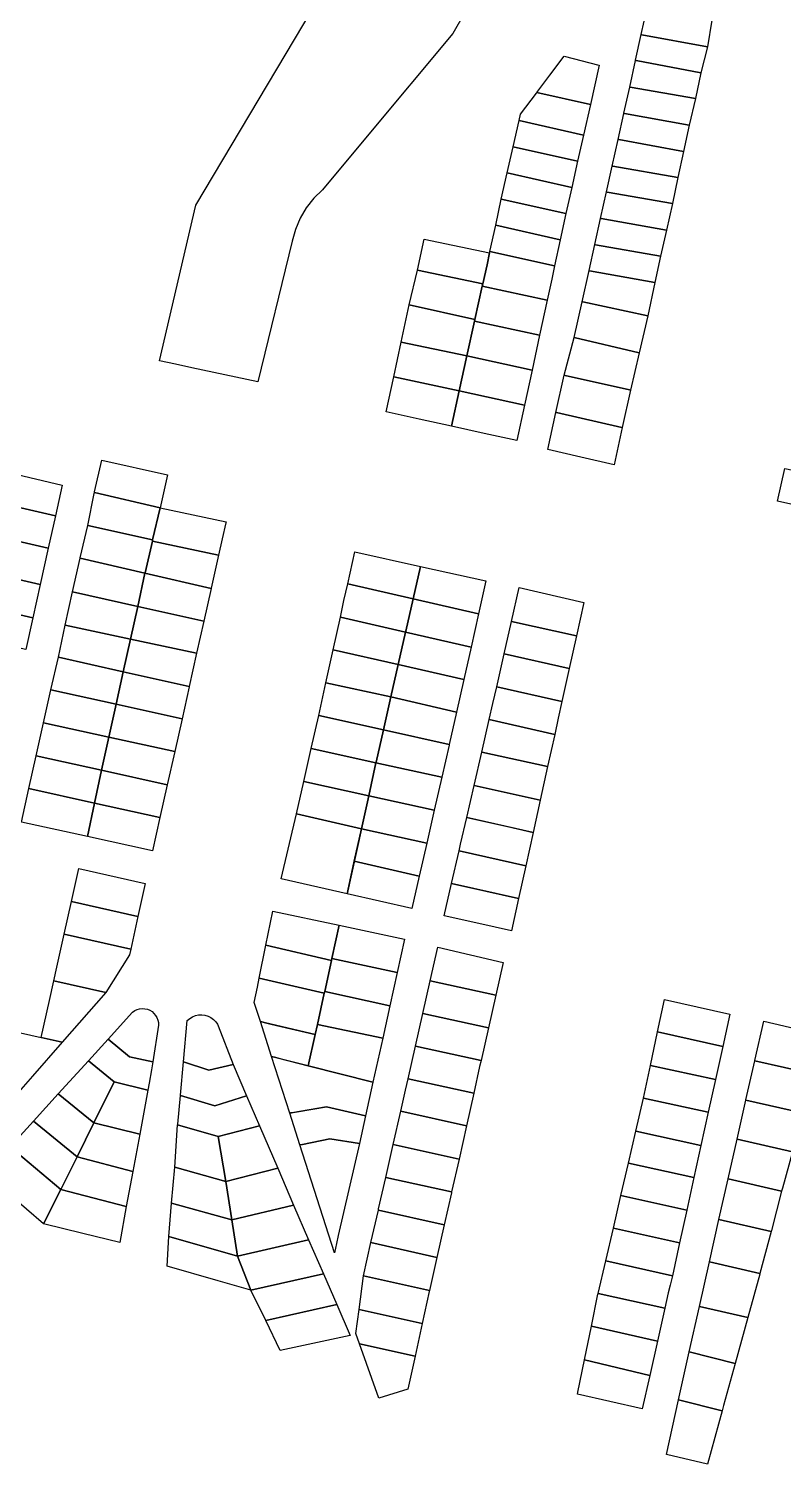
# Model space of a CAD drawing. Header units: millimetres. Extents: x 522658 to 553925, y 7796479 to 7820139.
# Drawn here: x 541601 to 541939, y 7801147 to 7801789 of the extents above; entities that cross this region are included whole.
import ezdxf

# ---------------------------------------------------------------- set-up
doc = ezdxf.new("R2010")
doc.units = ezdxf.units.MM
doc.layers.add('ZONA RESIDENCIAL 2 (ZR_2)', color=2, linetype='Continuous')

msp = doc.modelspace()

# ---------------------------------------------------------------- linework, layer by layer
at = {"layer": 'ZONA RESIDENCIAL 2 (ZR_2)'}
for points in [[(541659.38, 7801640.7), (541675.72, 7801710.24), (541776.14, 7801878.99), (541814.43, 7801855.62), (541815.32, 7801851.39), (541816.7, 7801847.3), (541818.55, 7801843.39), (541820.84, 7801839.73), (541790.68, 7801787.08), (541752.45, 7801741.17), (541732.34, 7801717.23), (541728.48, 7801713.41), (541725.15, 7801709.12), (541722.41, 7801704.44), (541720.29, 7801699.44), (541718.84, 7801694.21), (541703.44, 7801631.27), (541688.74, 7801634.42), (541673.96, 7801637.58), (541666.6, 7801639.16), (541659.38, 7801640.7)], [(541906.69, 7801793.08), (541904.68, 7801781.19), (541875.39, 7801786.61), (541875.08, 7801786.67), (541877.68, 7801798.65), (541878.04, 7801798.57), (541901.26, 7801794.13), (541906.69, 7801793.08)], [(541904.68, 7801781.19), (541901.82, 7801769.6), (541872.84, 7801775.09), (541872.57, 7801775.14), (541875.08, 7801786.67), (541875.39, 7801786.61), (541904.68, 7801781.19)], [(541852.35, 7801755.37), (541828.35, 7801760.78), (541834.19, 7801768.51), (541840.6, 7801776.98), (541856.17, 7801772.96), (541856.31, 7801772.93), (541852.35, 7801755.37)], [(541901.82, 7801769.6), (541899.44, 7801758.09), (541870.18, 7801763.09), (541869.92, 7801763.13), (541872.55, 7801775.05), (541872.57, 7801775.14), (541872.84, 7801775.09), (541901.82, 7801769.6)], [(541852.35, 7801755.37), (541849.27, 7801741.71), (541820.37, 7801748.18), (541821.03, 7801751.11), (541828.14, 7801760.51), (541828.35, 7801760.78), (541852.35, 7801755.37)], [(541899.44, 7801758.09), (541896.58, 7801746.19), (541867.57, 7801751.34), (541867.33, 7801751.38), (541867.34, 7801751.44), (541869.92, 7801763.13), (541870.18, 7801763.09), (541899.44, 7801758.09)], [(541817.73, 7801736.47), (541820.37, 7801748.18), (541849.27, 7801741.71), (541846.63, 7801730), (541817.73, 7801736.47)], [(541896.58, 7801746.19), (541894.05, 7801734.38), (541864.99, 7801739.69), (541864.75, 7801739.73), (541867.33, 7801751.38), (541867.57, 7801751.34), (541896.58, 7801746.19)], [(541815.09, 7801724.76), (541817.73, 7801736.47), (541846.63, 7801730), (541843.99, 7801718.29), (541815.09, 7801724.76)], [(541894.05, 7801734.38), (541891.54, 7801722.66), (541862.33, 7801727.72), (541862.1, 7801727.76), (541864.75, 7801739.73), (541864.99, 7801739.69), (541894.05, 7801734.38)], [(541891.54, 7801722.66), (541889.04, 7801711.02), (541859.77, 7801716.19), (541859.55, 7801716.23), (541862.1, 7801727.76), (541862.33, 7801727.72), (541891.54, 7801722.66)], [(541812.44, 7801712.99), (541815.09, 7801724.76), (541843.99, 7801718.29), (541841.35, 7801706.58), (541812.44, 7801712.99)], [(541889.04, 7801711.02), (541886.34, 7801699.17), (541857.14, 7801704.31), (541856.92, 7801704.35), (541859.55, 7801716.23), (541859.77, 7801716.19), (541889.04, 7801711.02)], [(541809.95, 7801701.43), (541812.44, 7801712.99), (541841.35, 7801706.58), (541838.82, 7801694.85), (541809.95, 7801701.43)], [(541886.34, 7801699.17), (541883.66, 7801687.42), (541854.55, 7801692.62), (541854.33, 7801692.66), (541856.92, 7801704.35), (541857.14, 7801704.31), (541886.34, 7801699.17)], [(541836.29, 7801683.12), (541807.35, 7801689.62), (541809.95, 7801701.43), (541838.82, 7801694.85), (541836.29, 7801683.12)], [(541774.97, 7801681.24), (541777.99, 7801695.17), (541807.21, 7801688.97), (541806.05, 7801683.68), (541804.16, 7801675.05), (541774.97, 7801681.24)], [(541835.02, 7801677.26), (541832.96, 7801667.73), (541803.95, 7801674.09), (541804.16, 7801675.05), (541806.05, 7801683.68), (541807.21, 7801688.97), (541807.35, 7801689.62), (541836.29, 7801683.12), (541835.02, 7801677.26)], [(541883.66, 7801687.42), (541881.17, 7801675.67), (541851.96, 7801680.96), (541851.74, 7801681), (541854.33, 7801692.66), (541854.55, 7801692.62), (541883.66, 7801687.42)], [(541800.67, 7801659.18), (541771.25, 7801665.67), (541774.97, 7801681.24), (541804.16, 7801675.05), (541803.95, 7801674.09), (541800.67, 7801659.18)], [(541881.17, 7801675.67), (541878, 7801660.76), (541848.87, 7801667.02), (541848.65, 7801667.07), (541851.74, 7801681), (541851.96, 7801680.96), (541881.17, 7801675.67)], [(541832.96, 7801667.73), (541829.59, 7801652.09), (541800.51, 7801658.46), (541800.67, 7801659.18), (541803.95, 7801674.09), (541832.96, 7801667.73)], [(541800.67, 7801659.18), (541800.51, 7801658.46), (541797.08, 7801642.83), (541767.66, 7801649.07), (541771.25, 7801665.67), (541800.67, 7801659.18)], [(541878, 7801660.76), (541874.15, 7801644.27), (541845.12, 7801651.13), (541848.65, 7801667.07), (541848.87, 7801667.02), (541878, 7801660.76)], [(541829.59, 7801652.09), (541826.21, 7801636.45), (541797.08, 7801642.83), (541800.51, 7801658.46), (541829.59, 7801652.09)], [(541874.15, 7801644.27), (541870.24, 7801627.57), (541869.79, 7801627.68), (541841.11, 7801634.14), (541840.57, 7801634.26), (541845.12, 7801651.13), (541874.15, 7801644.27)], [(541793.65, 7801627.21), (541764.27, 7801633.43), (541767.66, 7801649.07), (541797.08, 7801642.83), (541793.65, 7801627.21)], [(541826.21, 7801636.45), (541822.84, 7801620.82), (541793.65, 7801627.21), (541797.08, 7801642.83), (541826.21, 7801636.45)], [(541790.19, 7801611.41), (541775.71, 7801614.53), (541760.88, 7801617.77), (541764.27, 7801633.43), (541793.65, 7801627.21), (541790.19, 7801611.41)], [(541870.24, 7801627.57), (541866.6, 7801610.75), (541866.37, 7801610.8), (541837.19, 7801617.53), (541836.92, 7801617.59), (541840.57, 7801634.26), (541841.11, 7801634.14), (541869.79, 7801627.68), (541870.24, 7801627.57)], [(541822.84, 7801620.82), (541819.41, 7801604.93), (541804.84, 7801608.16), (541790.19, 7801611.41), (541793.65, 7801627.21), (541822.84, 7801620.82)], [(541866.6, 7801610.75), (541863, 7801594.13), (541848.04, 7801597.55), (541833.26, 7801600.92), (541836.92, 7801617.59), (541837.19, 7801617.53), (541866.37, 7801610.8), (541866.6, 7801610.75)], [(541659.69, 7801574.9), (541630.32, 7801581.77), (541630.36, 7801581.95), (541633.61, 7801596.12), (541663.09, 7801589.62), (541659.69, 7801574.9)], [(541583.62, 7801578.05), (541586.71, 7801591.8), (541615.88, 7801584.98), (541612.85, 7801571.35), (541583.62, 7801578.05)], [(541968.75, 7801586.39), (541968.69, 7801586.1), (541965.42, 7801571.3), (541950.65, 7801574.57), (541943.47, 7801576.16), (541936.07, 7801577.79), (541939.41, 7801592.53), (541968.75, 7801586.39)], [(541659.69, 7801574.9), (541656.37, 7801560.51), (541627.36, 7801566.98), (541630.22, 7801581.25), (541630.32, 7801581.77), (541659.69, 7801574.9)], [(541612.85, 7801571.35), (541609.61, 7801556.77), (541580.35, 7801563.47), (541583.31, 7801576.66), (541583.62, 7801578.05), (541612.85, 7801571.35)], [(541687.52, 7801560.97), (541685.88, 7801553.64), (541656.26, 7801560), (541656.37, 7801560.51), (541659.69, 7801574.9), (541689.22, 7801568.54), (541689.12, 7801568.1), (541687.52, 7801560.97)], [(541652.99, 7801545.83), (541652.94, 7801545.6), (541623.91, 7801552.32), (541623.96, 7801552.55), (541627.36, 7801566.98), (541656.37, 7801560.51), (541656.26, 7801560), (541652.99, 7801545.83)], [(541609.61, 7801556.77), (541606, 7801540.53), (541576.71, 7801547.24), (541580.03, 7801562.02), (541580.35, 7801563.47), (541609.61, 7801556.77)], [(541682.6, 7801538.97), (541682.55, 7801538.75), (541652.94, 7801545.6), (541652.99, 7801545.83), (541656.26, 7801560), (541685.88, 7801553.64), (541682.6, 7801538.97)], [(541776.25, 7801548.64), (541772.97, 7801534.18), (541743.68, 7801540.87), (541746.82, 7801555.14), (541776.25, 7801548.64)], [(541652.94, 7801545.6), (541649.75, 7801530.73), (541620.43, 7801537.29), (541623.91, 7801552.32), (541652.94, 7801545.6)], [(541805.57, 7801542.17), (541802.28, 7801527.48), (541772.97, 7801534.18), (541776.25, 7801548.64), (541805.57, 7801542.17)], [(541606, 7801540.53), (541602.7, 7801525.67), (541573.37, 7801532.39), (541576.71, 7801547.24), (541606, 7801540.53)], [(541682.55, 7801538.75), (541679.28, 7801524.13), (541649.75, 7801530.73), (541652.94, 7801545.6), (541682.55, 7801538.75)], [(541649.75, 7801530.73), (541646.44, 7801516.09), (541617.22, 7801522.32), (541620.43, 7801537.29), (541649.75, 7801530.73)], [(541772.97, 7801534.18), (541769.66, 7801519.59), (541769.59, 7801519.27), (541740.4, 7801525.94), (541742.03, 7801533.36), (541743.68, 7801540.87), (541772.97, 7801534.18)], [(541849.39, 7801532.48), (541846.1, 7801517.58), (541817.02, 7801524.05), (541820.42, 7801539.16), (541849.39, 7801532.48)], [(541599.53, 7801511.4), (541570.12, 7801517.93), (541573.37, 7801532.39), (541602.7, 7801525.67), (541599.53, 7801511.4)], [(541679.28, 7801524.13), (541676.07, 7801509.77), (541646.44, 7801516.09), (541649.75, 7801530.73), (541679.28, 7801524.13)], [(541802.28, 7801527.48), (541798.94, 7801512.56), (541769.59, 7801519.27), (541769.66, 7801519.59), (541772.97, 7801534.18), (541802.28, 7801527.48)], [(541646.44, 7801516.09), (541643.14, 7801501.48), (541614.26, 7801508.07), (541617.22, 7801522.32), (541646.44, 7801516.09)], [(541769.59, 7801519.27), (541766.28, 7801504.69), (541737.18, 7801511.34), (541740.4, 7801525.94), (541769.59, 7801519.27)], [(541846.1, 7801517.58), (541842.87, 7801502.95), (541813.75, 7801509.5), (541817.02, 7801524.05), (541846.1, 7801517.58)], [(541672.75, 7801494.96), (541643.14, 7801501.48), (541646.44, 7801516.09), (541676.07, 7801509.77), (541672.75, 7801494.96)], [(541798.94, 7801512.56), (541795.67, 7801497.98), (541766.28, 7801504.69), (541769.59, 7801519.27), (541798.94, 7801512.56)], [(541766.28, 7801504.69), (541763.01, 7801490.25), (541733.94, 7801496.61), (541737.18, 7801511.34), (541766.28, 7801504.69)], [(541842.87, 7801502.95), (541839.59, 7801488.12), (541810.42, 7801494.68), (541813.75, 7801509.5), (541842.87, 7801502.95)], [(541639.97, 7801487), (541610.83, 7801493.4), (541614.26, 7801508.07), (541643.14, 7801501.48), (541639.97, 7801487)], [(541795.67, 7801497.98), (541792.39, 7801483.35), (541763.01, 7801490.25), (541766.28, 7801504.69), (541795.67, 7801497.98)], [(541672.75, 7801494.96), (541672.7, 7801494.71), (541669.52, 7801480.49), (541639.97, 7801487), (541643.14, 7801501.48), (541672.75, 7801494.96)], [(541763.01, 7801490.25), (541759.66, 7801475.49), (541730.7, 7801481.88), (541733.94, 7801496.61), (541763.01, 7801490.25)], [(541639.97, 7801487), (541636.75, 7801472.27), (541607.51, 7801478.7), (541610.83, 7801493.4), (541639.97, 7801487)], [(541792.39, 7801483.35), (541789.17, 7801468.99), (541759.66, 7801475.49), (541763.01, 7801490.25), (541792.39, 7801483.35)], [(541837.94, 7801480.66), (541836.34, 7801473.4), (541807.08, 7801480.19), (541808.7, 7801487.24), (541810.42, 7801494.68), (541839.59, 7801488.12), (541837.94, 7801480.66)], [(541669.52, 7801480.49), (541666.23, 7801465.78), (541636.75, 7801472.27), (541639.97, 7801487), (541669.52, 7801480.49)], [(541636.75, 7801472.27), (541633.5, 7801457.41), (541604.2, 7801463.85), (541607.51, 7801478.7), (541636.75, 7801472.27)], [(541759.66, 7801475.49), (541756.37, 7801460.97), (541756.33, 7801460.77), (541727.37, 7801467.16), (541730.7, 7801481.88), (541759.66, 7801475.49)], [(541836.34, 7801473.4), (541833.17, 7801459.04), (541803.7, 7801465.5), (541807.08, 7801480.19), (541836.34, 7801473.4)], [(541666.23, 7801465.78), (541662.91, 7801450.93), (541633.5, 7801457.41), (541636.75, 7801472.27), (541666.23, 7801465.78)], [(541789.17, 7801468.99), (541789.1, 7801468.69), (541785.81, 7801454.27), (541756.33, 7801460.77), (541756.37, 7801460.97), (541759.66, 7801475.49), (541789.17, 7801468.99)], [(541756.33, 7801460.77), (541753.09, 7801446.03), (541724.04, 7801452.44), (541727.37, 7801467.16), (541756.33, 7801460.77)], [(541833.17, 7801459.04), (541829.87, 7801444.06), (541800.28, 7801450.66), (541803.7, 7801465.5), (541833.17, 7801459.04)], [(541630.38, 7801442.72), (541600.92, 7801449.22), (541604.2, 7801463.85), (541633.5, 7801457.41), (541630.38, 7801442.72)], [(541785.81, 7801454.27), (541782.45, 7801439.55), (541753.09, 7801446.03), (541756.33, 7801460.77), (541785.81, 7801454.27)], [(541659.62, 7801436.23), (541630.38, 7801442.72), (541633.5, 7801457.41), (541662.91, 7801450.93), (541659.62, 7801436.23)], [(541753.09, 7801446.03), (541749.84, 7801431.26), (541720.76, 7801437.95), (541724.04, 7801452.44), (541753.09, 7801446.03)], [(541630.38, 7801442.72), (541627.19, 7801427.7), (541597.67, 7801434.14), (541600.92, 7801449.22), (541630.38, 7801442.72)], [(541782.45, 7801439.55), (541779.09, 7801424.78), (541749.84, 7801431.26), (541753.09, 7801446.03), (541782.45, 7801439.55)], [(541829.87, 7801444.06), (541826.67, 7801429.58), (541796.97, 7801436.28), (541800.28, 7801450.66), (541829.87, 7801444.06)], [(541659.62, 7801436.23), (541656.29, 7801421.35), (541627.19, 7801427.7), (541630.38, 7801442.72), (541659.62, 7801436.23)], [(541749.84, 7801431.26), (541743.43, 7801402.12), (541713.85, 7801408.76), (541720.74, 7801437.86), (541720.76, 7801437.95), (541749.84, 7801431.26)], [(541826.67, 7801429.58), (541823.38, 7801414.67), (541793.54, 7801421.39), (541794.21, 7801424.3), (541796.97, 7801436.28), (541815.18, 7801432.17), (541826.67, 7801429.58)], [(541779.08, 7801424.76), (541775.7, 7801409.94), (541746.65, 7801416.75), (541749.84, 7801431.26), (541779.08, 7801424.76)], [(541823.38, 7801414.67), (541820.15, 7801400.02), (541790.16, 7801406.7), (541793.54, 7801421.39), (541823.38, 7801414.67)], [(541649.77, 7801391.9), (541620.07, 7801398.65), (541623.37, 7801413.38), (541653.06, 7801406.8), (541649.77, 7801391.9)], [(541775.7, 7801409.94), (541772.4, 7801395.48), (541757.92, 7801398.87), (541743.43, 7801402.12), (541746.65, 7801416.75), (541775.7, 7801409.94)], [(541820.15, 7801400.02), (541816.94, 7801385.5), (541802.37, 7801388.77), (541786.83, 7801392.26), (541790.16, 7801406.7), (541805.45, 7801403.29), (541820.15, 7801400.02)], [(541646.55, 7801377.35), (541616.81, 7801384.11), (541620.07, 7801398.65), (541649.77, 7801391.9), (541646.55, 7801377.35)], [(541736.42, 7801372.22), (541707.11, 7801379.12), (541710.21, 7801394.35), (541739.87, 7801388.04), (541736.61, 7801373.11), (541736.42, 7801372.22)], [(541765.85, 7801366.85), (541736.61, 7801373.11), (541739.87, 7801388.04), (541769.16, 7801381.82), (541765.85, 7801366.85)], [(541612.14, 7801363.23), (541613.49, 7801369.26), (541616.81, 7801384.11), (541646.55, 7801377.35), (541645.98, 7801374.79), (541635.38, 7801357.95), (541612.14, 7801363.23)], [(541733.21, 7801357.58), (541704.11, 7801364.42), (541707.11, 7801379.12), (541736.42, 7801372.22), (541733.41, 7801358.46), (541733.21, 7801357.58)], [(541809.94, 7801356.73), (541780.66, 7801363.15), (541784.07, 7801378.19), (541813.24, 7801371.41), (541809.94, 7801356.73)], [(541762.55, 7801351.94), (541733.41, 7801358.46), (541736.42, 7801372.22), (541736.61, 7801373.11), (541765.85, 7801366.85), (541762.55, 7801351.94)], [(541615.87, 7801335.68), (541606.46, 7801337.82), (541610.17, 7801354.42), (541612.14, 7801363.23), (541635.38, 7801357.95), (541615.87, 7801335.68)], [(541701.87, 7801353.4), (541703.26, 7801360.26), (541704.11, 7801364.42), (541733.21, 7801357.58), (541730.11, 7801343.66), (541729.11, 7801339.15), (541706.96, 7801344.36), (541705.25, 7801344.76), (541704.59, 7801344.92), (541701.87, 7801353.4)], [(541806.67, 7801342.07), (541777.34, 7801348.49), (541780.66, 7801363.15), (541809.94, 7801356.73), (541806.67, 7801342.07)], [(541759.34, 7801337.47), (541730.11, 7801343.66), (541733.21, 7801357.58), (541733.41, 7801358.46), (541762.55, 7801351.94), (541759.34, 7801337.47)], [(541656.4, 7801326.99), (541646.06, 7801329.08), (541636.43, 7801337.09), (541647.41, 7801349.19), (541648.37, 7801349.85), (541649.43, 7801350.34), (541650.56, 7801350.65), (541651.72, 7801350.77), (541652.89, 7801350.7), (541654.02, 7801350.43), (541655.1, 7801349.99), (541656.09, 7801349.37), (541656.97, 7801348.6), (541657.71, 7801347.7), (541658.29, 7801346.69), (541658.7, 7801345.59), (541658.92, 7801344.45), (541658.95, 7801343.28), (541656.4, 7801326.99)], [(541806.67, 7801342.07), (541803.43, 7801327.52), (541774.05, 7801333.99), (541777.34, 7801348.49), (541806.67, 7801342.07)], [(541911.58, 7801333.82), (541882.42, 7801340.37), (541885.47, 7801354.76), (541914.74, 7801348.19), (541911.58, 7801333.82)], [(541681.59, 7801323.2), (541670.18, 7801326.93), (541671.85, 7801345.46), (541672.96, 7801346.37), (541674.19, 7801347.09), (541675.53, 7801347.6), (541676.94, 7801347.88), (541678.37, 7801347.93), (541679.79, 7801347.75), (541681.16, 7801347.34), (541682.45, 7801346.71), (541683.61, 7801345.88), (541684.63, 7801344.87), (541685.47, 7801343.71), (541685.74, 7801343.02), (541692.42, 7801325.68), (541681.59, 7801323.2)], [(541704.59, 7801344.92), (541706.96, 7801344.36), (541709.23, 7801343.82), (541729.11, 7801339.15), (541725.99, 7801325.12), (541716.5, 7801327.53), (541714.1, 7801328.14), (541711.52, 7801328.8), (541709.6, 7801329.29), (541704.59, 7801344.92)], [(541754.98, 7801317.75), (541725.99, 7801325.12), (541729.11, 7801339.15), (541730.11, 7801343.66), (541759.34, 7801337.47), (541754.98, 7801317.75)], [(541952.56, 7801321.37), (541925.93, 7801327.38), (541925.96, 7801327.5), (541929.95, 7801345.05), (541957.43, 7801338.77), (541952.56, 7801321.37)], [(541596.34, 7801313.4), (541590.37, 7801306.59), (541584.03, 7801316.2), (541597.21, 7801339.92), (541606.46, 7801337.82), (541615.87, 7801335.68), (541602.59, 7801320.53), (541596.34, 7801313.4)], [(541656.4, 7801326.99), (541655.84, 7801323.41), (541654.78, 7801317.33), (541654.22, 7801314.28), (541639.18, 7801317.94), (541627.62, 7801327.4), (541636.43, 7801337.09), (541646.06, 7801329.08), (541656.4, 7801326.99)], [(541911.58, 7801333.82), (541908.32, 7801318.97), (541879.23, 7801325.35), (541882.42, 7801340.37), (541911.58, 7801333.82)], [(541709.6, 7801329.29), (541711.52, 7801328.8), (541712.09, 7801328.65), (541725.99, 7801325.12), (541754.98, 7801317.75), (541751.65, 7801302.72), (541734.16, 7801306.72), (541718.65, 7801304.15), (541718.06, 7801304.05), (541717.71, 7801303.99), (541709.6, 7801329.29)], [(541803.43, 7801327.52), (541802.75, 7801324.8), (541800.14, 7801312.88), (541770.71, 7801319.25), (541774.05, 7801333.99), (541803.43, 7801327.52)], [(541630.04, 7801299.56), (541614.14, 7801312.57), (541627.62, 7801327.4), (541639.18, 7801317.94), (541630.04, 7801299.56)], [(541681.59, 7801323.2), (541692.42, 7801325.68), (541698.33, 7801311.7), (541684.14, 7801307.17), (541668.83, 7801311.84), (541668.83, 7801311.99), (541670.18, 7801326.93), (541681.59, 7801323.2)], [(541908.32, 7801318.97), (541905.1, 7801304.35), (541876.13, 7801310.71), (541879.23, 7801325.35), (541908.32, 7801318.97)], [(541952.56, 7801321.37), (541947.71, 7801304.01), (541921.94, 7801309.83), (541921.97, 7801309.95), (541925.93, 7801327.38), (541952.56, 7801321.37)], [(541650.57, 7801294.56), (541630.04, 7801299.56), (541639.18, 7801317.94), (541654.22, 7801314.28), (541650.57, 7801294.56)], [(541800.14, 7801312.88), (541796.93, 7801298.27), (541767.43, 7801304.77), (541769.58, 7801314.26), (541770.71, 7801319.25), (541800.14, 7801312.88)], [(541622.51, 7801284.41), (541603.03, 7801300.34), (541614.14, 7801312.57), (541630.04, 7801299.56), (541622.51, 7801284.41)], [(541684.14, 7801307.17), (541698.33, 7801311.7), (541704.17, 7801298.21), (541685.77, 7801293.47), (541667.51, 7801298.74), (541667.66, 7801299.04), (541668.82, 7801311.84), (541684.14, 7801307.17)], [(541901.83, 7801289.5), (541872.7, 7801295.94), (541876.13, 7801310.71), (541905.1, 7801304.35), (541901.83, 7801289.5)], [(541717.71, 7801303.99), (541719.33, 7801304.26), (541721.14, 7801304.56), (541734.16, 7801306.72), (541751.65, 7801302.72), (541748.92, 7801290.38), (541735.74, 7801292.45), (541723.4, 7801289.96), (541722.28, 7801289.73), (541717.71, 7801303.99)], [(541796.93, 7801298.27), (541793.55, 7801283.38), (541764.08, 7801289.99), (541767.43, 7801304.77), (541796.93, 7801298.27)], [(541942.87, 7801286.71), (541917.99, 7801292.33), (541921.94, 7801309.83), (541947.71, 7801304.01), (541942.87, 7801286.71)], [(541615.25, 7801269.81), (541592.58, 7801288.83), (541603.03, 7801300.34), (541622.51, 7801284.41), (541615.25, 7801269.81)], [(541647.47, 7801277.78), (541622.51, 7801284.41), (541630.04, 7801299.56), (541650.57, 7801294.56), (541647.47, 7801277.78)], [(541685.77, 7801293.47), (541689.09, 7801273.38), (541666.28, 7801279.78), (541667.51, 7801298.74), (541685.77, 7801293.47)], [(541689.09, 7801273.38), (541685.77, 7801293.47), (541704.17, 7801298.21), (541712.35, 7801279.32), (541689.09, 7801273.38)], [(541722.28, 7801289.73), (541723.4, 7801289.96), (541735.74, 7801292.45), (541748.92, 7801290.38), (541739.49, 7801249.13), (541738.67, 7801245.55), (541737.74, 7801241.49), (541722.28, 7801289.73)], [(541898.68, 7801275.16), (541869.36, 7801281.56), (541872.7, 7801295.94), (541901.83, 7801289.5), (541898.68, 7801275.16)], [(541937.95, 7801269.01), (541913.98, 7801274.54), (541917.99, 7801292.33), (541942.87, 7801286.71), (541938.29, 7801270.31), (541937.95, 7801269.01)], [(541607.58, 7801254.38), (541592.36, 7801267.48), (541581.59, 7801276.74), (541592.58, 7801288.83), (541615.25, 7801269.81), (541607.58, 7801254.38)], [(541644.59, 7801262.2), (541615.25, 7801269.81), (541622.51, 7801284.41), (541647.47, 7801277.78), (541644.59, 7801262.2)], [(541793.55, 7801283.38), (541790.22, 7801268.69), (541760.7, 7801275.1), (541764.08, 7801289.99), (541793.55, 7801283.38)], [(541691.77, 7801256.19), (541664.8, 7801263.71), (541666.28, 7801279.78), (541689.09, 7801273.38), (541691.77, 7801256.19)], [(541689.09, 7801273.38), (541712.35, 7801279.32), (541719.49, 7801262.81), (541691.77, 7801256.19), (541689.09, 7801273.38)], [(541898.68, 7801275.16), (541895.45, 7801260.51), (541866, 7801267.11), (541869.36, 7801281.56), (541898.68, 7801275.16)], [(541790.22, 7801268.69), (541790.12, 7801268.24), (541786.84, 7801254), (541757.41, 7801260.58), (541757.54, 7801261.14), (541760.7, 7801275.1), (541790.22, 7801268.69)], [(541933.29, 7801250.97), (541909.86, 7801256.29), (541913.98, 7801274.54), (541937.95, 7801269.01), (541933.42, 7801251.47), (541933.29, 7801250.97)], [(541641.61, 7801246.08), (541625.08, 7801250.11), (541607.58, 7801254.38), (541615.25, 7801269.81), (541644.59, 7801262.2), (541641.61, 7801246.08)], [(541895.45, 7801260.51), (541892.23, 7801245.86), (541862.6, 7801252.5), (541866, 7801267.11), (541895.45, 7801260.51)], [(541691.77, 7801256.19), (541694.42, 7801239.96), (541663.66, 7801248.75), (541664.8, 7801263.71), (541691.77, 7801256.19)], [(541694.42, 7801239.96), (541691.77, 7801256.19), (541719.49, 7801262.81), (541726.08, 7801247.32), (541694.42, 7801239.96)], [(541786.84, 7801254), (541785.16, 7801246.68), (541783.54, 7801239.33), (541754.11, 7801246.02), (541757.41, 7801260.58), (541786.84, 7801254)], [(541892.23, 7801245.86), (541889.01, 7801231.21), (541859.2, 7801237.89), (541862.6, 7801252.5), (541892.23, 7801245.86)], [(541928.22, 7801232.13), (541905.59, 7801237.36), (541909.86, 7801256.29), (541933.29, 7801250.97), (541928.22, 7801232.13)], [(541694.42, 7801239.96), (541700.36, 7801224.78), (541685.69, 7801228.96), (541662.85, 7801235.47), (541663.66, 7801248.75), (541694.42, 7801239.96)], [(541700.36, 7801224.78), (541694.42, 7801239.96), (541726.08, 7801247.32), (541732.8, 7801232.03), (541700.36, 7801224.78)], [(541783.54, 7801239.33), (541780.31, 7801224.64), (541750.76, 7801231.21), (541754.11, 7801246.02), (541783.54, 7801239.33)], [(541889.01, 7801231.21), (541888.06, 7801226.9), (541887.19, 7801223.59), (541885.62, 7801216.6), (541855.8, 7801223.28), (541859.2, 7801237.89), (541889.01, 7801231.21)], [(541922.8, 7801212.46), (541901.14, 7801217.46), (541905.59, 7801237.36), (541928.22, 7801232.13), (541928.15, 7801231.86), (541922.8, 7801212.46)], [(541738.76, 7801218.26), (541707, 7801211.17), (541700.36, 7801224.78), (541732.8, 7801232.03), (541738.76, 7801218.26)], [(541748.79, 7801216.08), (541750.76, 7801231.21), (541780.31, 7801224.64), (541780.2, 7801224.12), (541777.06, 7801209.81), (541748.79, 7801216.08)], [(541885.62, 7801216.6), (541882.34, 7801201.96), (541852.79, 7801208.58), (541855.71, 7801222.87), (541855.8, 7801223.28), (541885.62, 7801216.6)], [(541744.72, 7801204.49), (541713.46, 7801197.79), (541707, 7801211.17), (541738.76, 7801218.26), (541744.72, 7801204.49)], [(541748.79, 7801216.08), (541777.06, 7801209.81), (541773.85, 7801195.15), (541749, 7801200.67), (541747.38, 7801205.28), (541748.79, 7801216.08)], [(541922.8, 7801212.46), (541917.15, 7801191.97), (541896.59, 7801197.1), (541901.14, 7801217.46), (541922.8, 7801212.46)], [(541882.34, 7801201.96), (541878.88, 7801186.51), (541849.69, 7801193.48), (541852.79, 7801208.58), (541882.34, 7801201.96)], [(541749, 7801200.67), (541773.85, 7801195.15), (541770.64, 7801180.49), (541757.55, 7801176.34), (541749, 7801200.67)], [(541911.3, 7801170.76), (541891.82, 7801175.62), (541896.59, 7801197.1), (541917.15, 7801191.97), (541911.93, 7801173.05), (541911.3, 7801170.76)], [(541875.55, 7801171.62), (541846.53, 7801178.11), (541846.72, 7801179.02), (541849.69, 7801193.48), (541878.88, 7801186.51), (541875.55, 7801171.62)], [(541911.3, 7801170.76), (541904.69, 7801146.8), (541886.46, 7801151.25), (541891.82, 7801175.62), (541911.3, 7801170.76)]]:
    msp.add_lwpolyline(points, close=True, dxfattribs=at)

doc.saveas('drawing.dxf')
